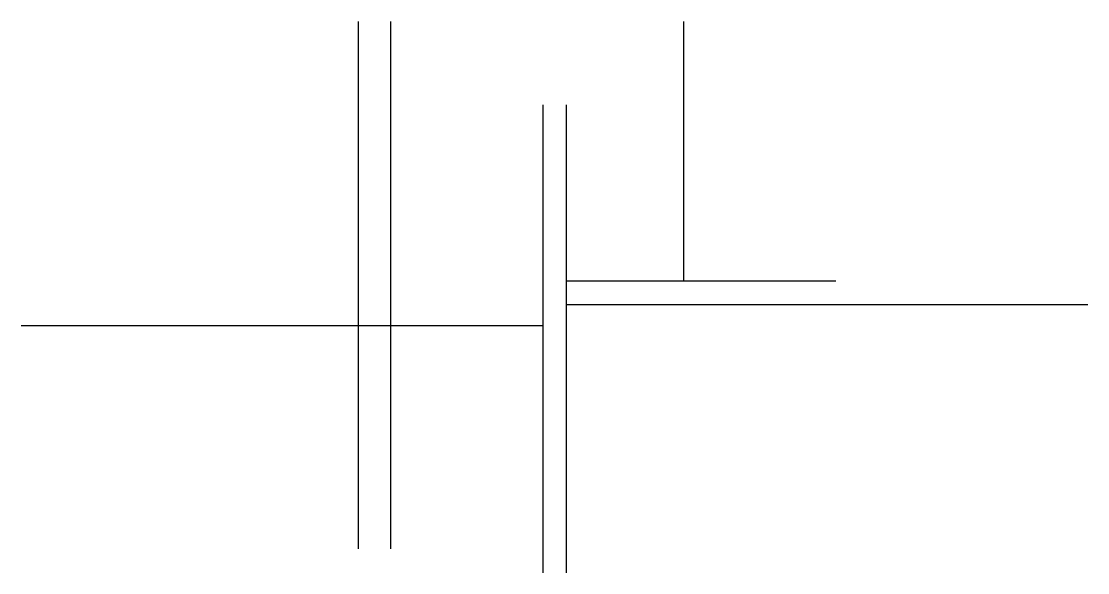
# Model space of a CAD drawing. Header units: metres. Extents: x 4926 to 5781, y 2555 to 2997.
import ezdxf

# ---------------------------------------------------------------- set-up
doc = ezdxf.new("R2010")
doc.units = ezdxf.units.M
doc.layers.add('3', color=7, linetype='Continuous')
doc.layers.add('Painéis', color=7, linetype='Continuous')

msp = doc.modelspace()

# ---------------------------------------------------------------- linework, layer by layer
at = {"layer": '3', "color": 7, "lineweight": 25}
for p, q in [((5362.72, 2788.94), (5578.72, 2788.94)), ((5362.72, 2769.94), (5780.72, 2769.94))]:
    msp.add_line(p, q, dxfattribs=at)
for points in [[(5343.72, 2929.94), (5343.72, 2554.94)], [(5362.72, 2554.94), (5362.72, 2929.94)]]:
    msp.add_lwpolyline(points, dxfattribs=at)
at = {"layer": 'Painéis', "color": 7, "lineweight": 25}
for p, q in [((5195.73, 2996.94), (5195.73, 2573.94)), ((5221.73, 2996.94), (5221.73, 2573.94)), ((5456.72, 2996.94), (5456.72, 2788.94)), ((5343.63, 2752.94), (4925.63, 2752.94))]:
    msp.add_line(p, q, dxfattribs=at)

doc.saveas('drawing.dxf')
